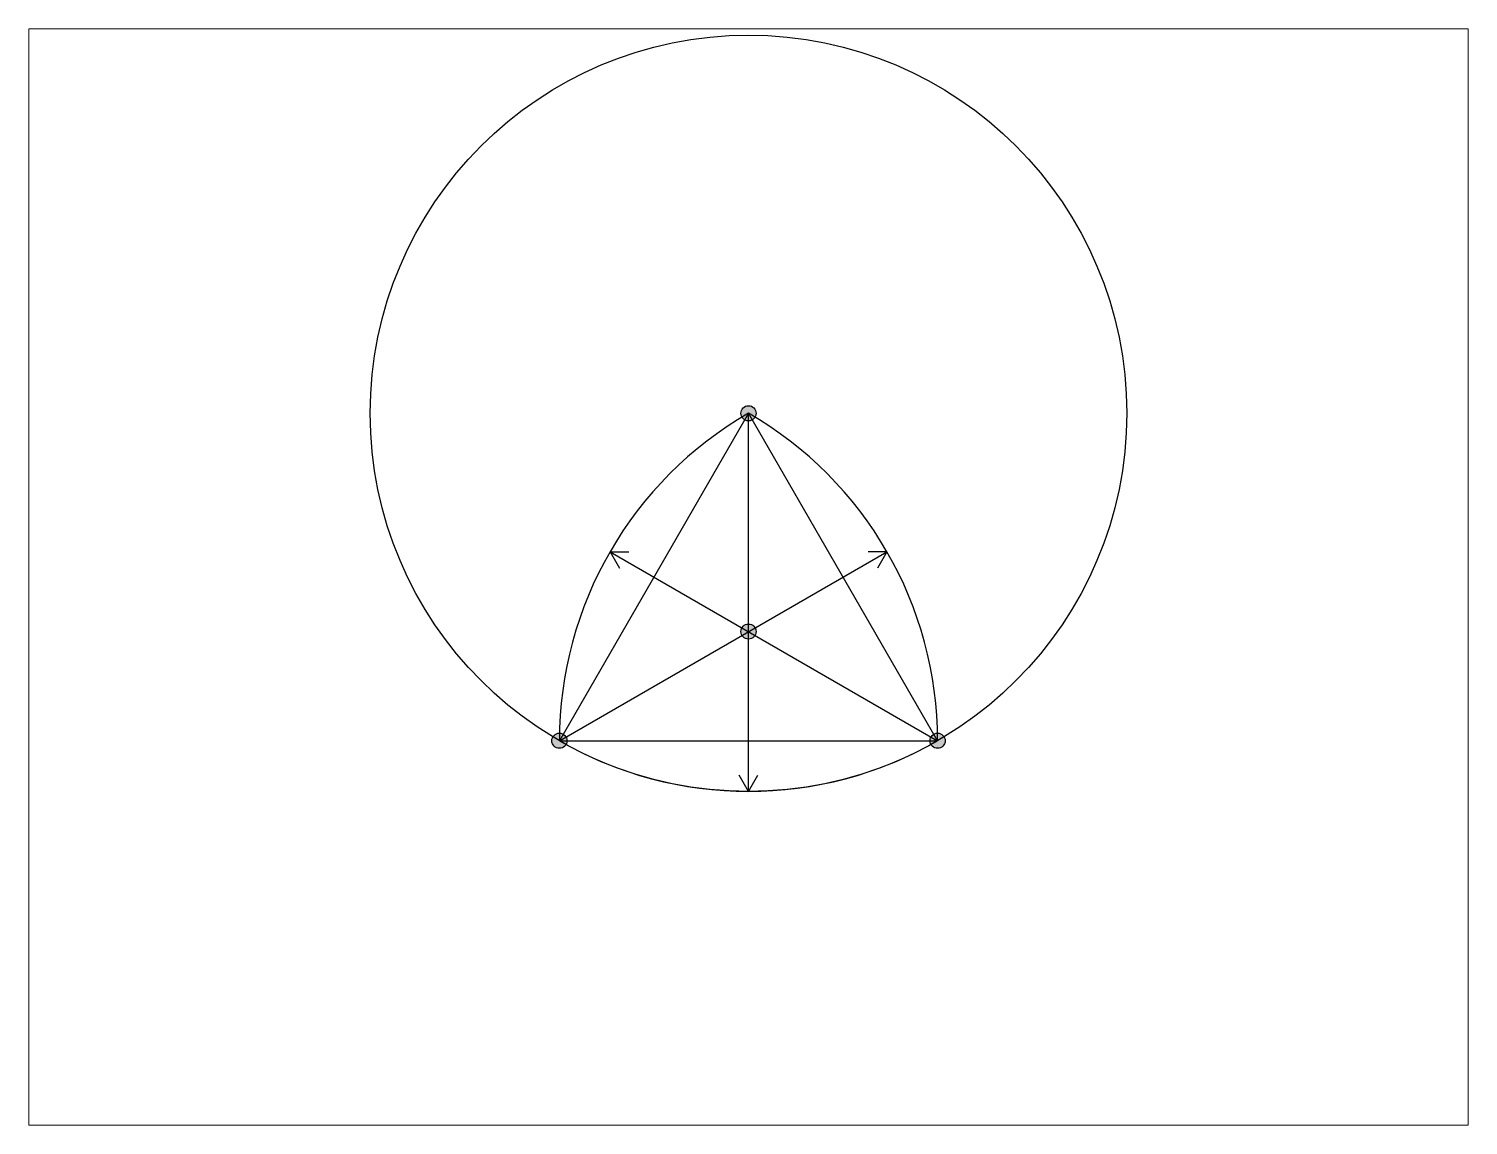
# Paper-space layout 'Layout1' of a CAD drawing. Header units: inches. Extents: x 1.05 to 9.45, y 0.8 to 7.2.
# The model-space entities are those that its viewports show. They can reach past a viewport. Long polylines and large blocks are cut down to what shows.
import ezdxf

# ---------------------------------------------------------------- set-up
doc = ezdxf.new("R2010")
doc.units = ezdxf.units.IN
doc.header["$MEASUREMENT"] = 0

msp = doc.modelspace()

# ---------------------------------------------------------------- hatches: boundary and pattern name
h = msp.add_hatch(color=256)
h.dxf.hatch_style = 1
h.paths.add_polyline_path([(50, 86.6, 0.005), (48.28, 85.59, 0.265271), (50, 84.6)])
h.paths.add_polyline_path([(51.72, 85.59, 0.005), (50, 86.6), (50, 84.6, 0.265271)])
h.paths.add_polyline_path([(48, 86.6, 0.134197), (48.28, 85.59, -0.005), (50, 86.6, -0.005), (51.72, 85.59, 0.134197), (52, 86.6, 1)])
h.paths.add_polyline_path([(0.02, 2, 0.417146), (-2, 0, 0.771307), (1.74, -0.98, -0.005), (0, 0, -0.005)])
h.paths.add_polyline_path([(0.02, 2, 0.005), (0, 0), (1.73, 1, 0.265271)], flags=17)
h.paths.add_polyline_path([(2, 0, 0.131652), (1.73, 1), (0, 0, 0.005), (1.74, -0.98, 0.12911)])
h.paths.add_polyline_path([(99.98, 2, 0.265271), (98.27, 1), (100, 0, 0.005)], flags=17)
h.paths.add_polyline_path([(102, 0, 0.417146), (99.98, 2, -0.005), (100, 0, -0.005), (98.26, -0.98, 0.771307)])
h.paths.add_polyline_path([(98.27, 1, 0.131652), (98, 0, 0.12911), (98.26, -0.98, 0.005), (100, 0)])
h.paths.add_polyline_path([(50, 30.87, 0.267949), (48.27, 29.87), (50, 28.87)])
h.paths.add_polyline_path([(50, 28.87), (48.27, 29.87, 0.131652), (48, 28.87, 0.131652), (48.27, 27.87)])
h.paths.add_polyline_path([(50, 28.87), (48.27, 27.87, 0.267949), (50, 26.87)])
h.paths.add_polyline_path([(51.73, 27.87), (50, 28.87), (50, 26.87, 0.267949)])
h.paths.add_polyline_path([(52, 28.87, 0.131652), (51.73, 29.87), (50, 28.87), (51.73, 27.87, 0.131652)])
h.paths.add_polyline_path([(51.73, 29.87, 0.267949), (50, 30.87), (50, 28.87)])

# ---------------------------------------------------------------- linework, layer by layer
for p, q in [((50, 86.6), (0, 0)), ((50, -13.4), (50, 86.6)), ((100, 0), (50, 86.6)), ((0, 0), (86.6, 50)), ((13.4, 50), (100, 0)), ((13.4, 50), (15.9, 45.67)), ((13.4, 50), (18.4, 50)), ((86.6, 50), (81.6, 50)), ((86.6, 50), (84.1, 45.67)), ((0, 0), (100, 0)), ((50, -13.4), (47.5, -9.07)), ((50, -13.4), (52.5, -9.07))]:
    msp.add_line(p, q)
for centre, radius in [((50, 86.6), 100), ((50, 86.6), 2), ((50, 28.87), 2), ((0, 0), 2), ((100, 0), 2)]:
    msp.add_circle(centre, radius)
at = {"color": 1}
msp.add_arc((100, 0), 100, 120, 180, dxfattribs=at)
at = {"color": 3}
msp.add_arc((0, 0), 100, 0, 60, dxfattribs=at)
at = {"color": 5}
msp.add_arc((50, 86.6), 100, 240, 300, dxfattribs=at)

psp = doc.layouts.get("Layout1")

# ---------------------------------------------------------------- viewports
at = {"layer": '0'}
psp.add_viewport(center=(5.25, 4), size=(8.4, 6.4), view_center_point=(50, 43.3013), view_height=289.967737, dxfattribs=at)

doc.saveas('drawing.dxf')
